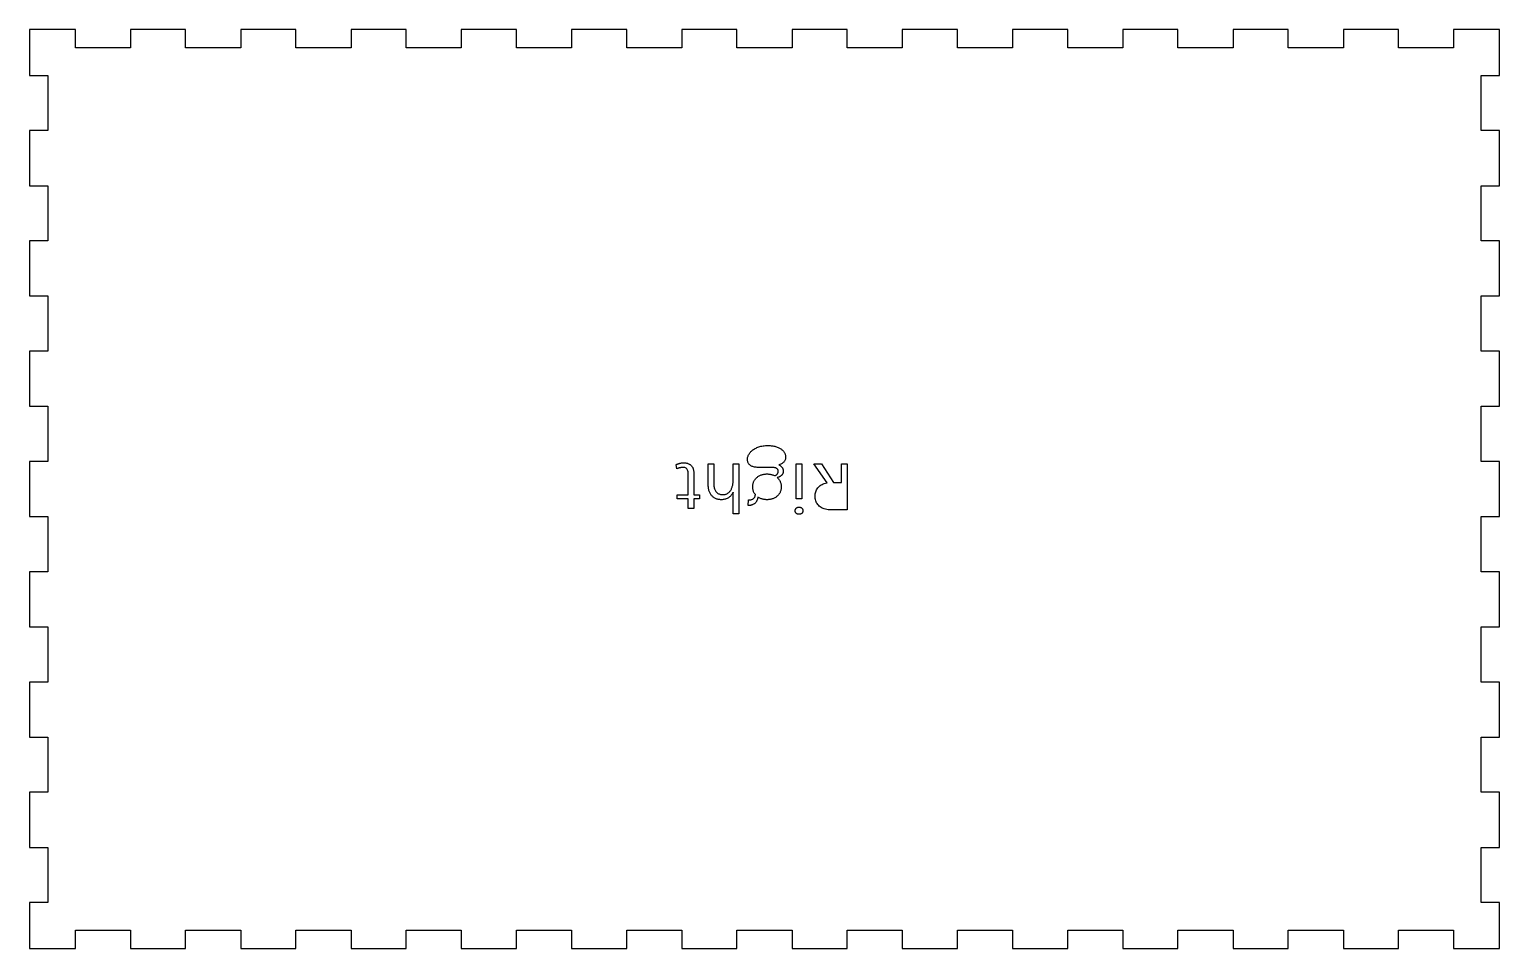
# Model space of a CAD drawing. Header units: millimetres. Extents: x -483 to -243, y -303 to -153.
import ezdxf

# ---------------------------------------------------------------- set-up
doc = ezdxf.new("R2010")
doc.units = ezdxf.units.MM
doc.layers.get('0').update_dxf_attribs({"linetype": 'CONTINUOUS'})

msp = doc.modelspace()

# ---------------------------------------------------------------- linework, layer by layer
for points in [[(-483, -295.5), (-483, -303), (-475.5, -303), (-475.5, -300), (-466.5, -300), (-466.5, -303), (-457.5, -303), (-457.5, -300), (-448.5, -300), (-448.5, -303), (-439.5, -303), (-439.5, -300), (-430.5, -300), (-430.5, -303), (-421.5, -303), (-421.5, -300), (-412.5, -300), (-412.5, -303), (-403.5, -303), (-403.5, -300), (-394.5, -300), (-394.5, -303), (-385.5, -303), (-385.5, -300), (-376.5, -300), (-376.5, -303), (-367.5, -303), (-367.5, -300), (-358.5, -300), (-358.5, -303), (-349.5, -303), (-349.5, -300), (-340.5, -300), (-340.5, -303), (-331.5, -303), (-331.5, -300), (-322.5, -300), (-322.5, -303), (-313.5, -303), (-313.5, -300), (-304.5, -300), (-304.5, -303), (-295.5, -303), (-295.5, -300), (-286.5, -300), (-286.5, -303), (-277.5, -303), (-277.5, -300), (-268.5, -300), (-268.5, -303), (-259.5, -303), (-259.5, -300), (-250.5, -300), (-250.5, -303), (-243, -303), (-243, -295.5), (-246, -295.5), (-246, -286.5), (-243, -286.5), (-243, -277.5), (-246, -277.5), (-246, -268.5), (-243, -268.5), (-243, -259.5), (-246, -259.5), (-246, -250.5), (-243, -250.5), (-243, -241.5), (-246, -241.5), (-246, -232.5), (-243, -232.5), (-243, -223.5), (-246, -223.5), (-246, -214.5), (-243, -214.5), (-243, -205.5), (-246, -205.5), (-246, -196.5), (-243, -196.5), (-243, -187.5), (-246, -187.5), (-246, -178.5), (-243, -178.5), (-243, -169.5), (-246, -169.5), (-246, -160.5), (-243, -160.5), (-243, -153), (-250.5, -153), (-250.5, -156), (-259.5, -156), (-259.5, -153), (-268.5, -153), (-268.5, -156), (-277.5, -156), (-277.5, -153), (-286.5, -153), (-286.5, -156), (-295.5, -156), (-295.5, -153), (-304.5, -153), (-304.5, -156), (-313.5, -156), (-313.5, -153), (-322.5, -153), (-322.5, -156), (-331.5, -156), (-331.5, -153), (-340.5, -153), (-340.5, -156), (-349.5, -156), (-349.5, -153), (-358.5, -153), (-358.5, -156), (-367.5, -156), (-367.5, -153), (-376.5, -153), (-376.5, -156), (-385.5, -156), (-385.5, -153), (-394.5, -153), (-394.5, -156), (-403.5, -156), (-403.5, -153), (-412.5, -153), (-412.5, -156), (-421.5, -156), (-421.5, -153), (-430.5, -153), (-430.5, -156), (-439.5, -156), (-439.5, -153), (-448.5, -153), (-448.5, -156), (-457.5, -156), (-457.5, -153), (-466.5, -153), (-466.5, -156), (-475.5, -156), (-475.5, -153), (-483, -153), (-483, -160.5), (-480, -160.5), (-480, -169.5), (-483, -169.5), (-483, -178.5), (-480, -178.5), (-480, -187.5), (-483, -187.5), (-483, -196.5), (-480, -196.5), (-480, -205.5), (-483, -205.5), (-483, -214.5), (-480, -214.5), (-480, -223.5), (-483, -223.5), (-483, -232.5), (-480, -232.5), (-480, -241.5), (-483, -241.5), (-483, -250.5), (-480, -250.5), (-480, -259.5), (-483, -259.5), (-483, -268.5), (-480, -268.5), (-480, -277.5), (-483, -277.5), (-483, -286.5), (-480, -286.5), (-480, -295.5)], [(-364.503, -229.018), (-364.494, -228.929), (-364.493, -228.911), (-364.546, -228.843), (-364.611, -228.75), (-364.67, -228.654), (-364.723, -228.554), (-364.77, -228.452), (-364.811, -228.346), (-364.845, -228.237), (-364.873, -228.125), (-364.895, -228.01), (-364.911, -227.892), (-364.92, -227.77), (-364.923, -227.646), (-364.92, -227.523), (-364.911, -227.402), (-364.895, -227.285), (-364.873, -227.171), (-364.845, -227.059), (-364.811, -226.951), (-364.77, -226.846), (-364.723, -226.744), (-364.67, -226.644), (-364.611, -226.548), (-364.546, -226.455), (-364.478, -226.367), (-364.405, -226.282), (-364.327, -226.202), (-364.246, -226.126), (-364.16, -226.055), (-364.07, -225.987), (-363.975, -225.924), (-363.877, -225.865), (-363.774, -225.81), (-363.668, -225.76), (-363.559, -225.715), (-363.448, -225.675), (-363.335, -225.641), (-363.22, -225.612), (-363.102, -225.588), (-362.982, -225.57), (-362.859, -225.557), (-362.734, -225.549), (-362.607, -225.546), (-362.476, -225.549), (-362.348, -225.557), (-362.223, -225.57), (-362.1, -225.588), (-361.979, -225.612), (-361.861, -225.641), (-361.746, -225.675), (-361.634, -225.715), (-361.523, -225.76), (-361.416, -225.81), (-361.382, -225.828), (-361.37, -225.826), (-361.334, -225.817), (-361.298, -225.806), (-361.261, -225.794), (-361.225, -225.78), (-361.188, -225.765), (-361.152, -225.748), (-361.117, -225.729), (-361.084, -225.709), (-361.051, -225.688), (-361.02, -225.665), (-360.99, -225.64), (-360.961, -225.613), (-360.934, -225.585), (-360.907, -225.556), (-360.882, -225.525), (-360.859, -225.492), (-360.838, -225.458), (-360.819, -225.422), (-360.803, -225.385), (-360.79, -225.346), (-360.779, -225.305), (-360.77, -225.263), (-360.764, -225.219), (-360.76, -225.173), (-360.759, -225.126), (-360.761, -225.072), (-360.768, -225.019), (-360.78, -224.969), (-360.795, -224.92), (-360.816, -224.873), (-360.841, -224.827), (-360.871, -224.784), (-360.905, -224.742), (-360.944, -224.702), (-360.987, -224.664), (-361.036, -224.629), (-361.093, -224.597), (-361.157, -224.569), (-361.229, -224.545), (-361.308, -224.524), (-361.395, -224.508), (-361.488, -224.495), (-361.59, -224.485), (-361.699, -224.48), (-361.815, -224.478), (-364.047, -224.478), (-364.206, -224.475), (-364.357, -224.464), (-364.502, -224.447), (-364.64, -224.423), (-364.771, -224.393), (-364.895, -224.355), (-365.012, -224.31), (-365.122, -224.259), (-365.226, -224.201), (-365.322, -224.136), (-365.41, -224.065), (-365.489, -223.988), (-365.559, -223.906), (-365.62, -223.819), (-365.671, -223.726), (-365.713, -223.628), (-365.745, -223.525), (-365.768, -223.416), (-365.782, -223.302), (-365.787, -223.182), (-365.783, -223.07), (-365.771, -222.958), (-365.751, -222.848), (-365.723, -222.738), (-365.687, -222.629), (-365.642, -222.521), (-365.59, -222.414), (-365.53, -222.308), (-365.461, -222.203), (-365.385, -222.099), (-365.301, -221.997), (-365.21, -221.899), (-365.112, -221.804), (-365.008, -221.714), (-364.896, -221.626), (-364.777, -221.543), (-364.652, -221.464), (-364.519, -221.388), (-364.38, -221.315), (-364.233, -221.247), (-364.08, -221.184), (-363.921, -221.127), (-363.757, -221.077), (-363.586, -221.034), (-363.409, -220.997), (-363.227, -220.967), (-363.039, -220.944), (-362.845, -220.927), (-362.645, -220.917), (-362.439, -220.914), (-362.265, -220.916), (-362.096, -220.924), (-361.931, -220.936), (-361.771, -220.954), (-361.615, -220.976), (-361.465, -221.004), (-361.319, -221.036), (-361.178, -221.073), (-361.041, -221.116), (-360.909, -221.163), (-360.782, -221.214), (-360.661, -221.269), (-360.546, -221.328), (-360.437, -221.389), (-360.334, -221.454), (-360.236, -221.522), (-360.144, -221.594), (-360.058, -221.669), (-359.978, -221.747), (-359.904, -221.829), (-359.836, -221.913), (-359.775, -221.999), (-359.722, -222.087), (-359.676, -222.177), (-359.636, -222.268), (-359.604, -222.361), (-359.579, -222.455), (-359.561, -222.552), (-359.551, -222.65), (-359.547, -222.75), (-359.552, -222.88), (-359.567, -223.004), (-359.591, -223.121), (-359.625, -223.232), (-359.669, -223.337), (-359.723, -223.436), (-359.787, -223.528), (-359.86, -223.614), (-359.943, -223.694), (-360.036, -223.767), (-360.137, -223.834), (-360.243, -223.893), (-360.355, -223.946), (-360.473, -223.992), (-360.596, -224.03), (-360.653, -224.044), (-360.649, -224.046), (-360.574, -224.087), (-360.503, -224.13), (-360.436, -224.176), (-360.373, -224.223), (-360.313, -224.273), (-360.258, -224.325), (-360.207, -224.38), (-360.159, -224.436), (-360.116, -224.494), (-360.077, -224.553), (-360.043, -224.614), (-360.013, -224.675), (-359.988, -224.738), (-359.967, -224.801), (-359.952, -224.866), (-359.94, -224.931), (-359.933, -224.998), (-359.931, -225.066), (-359.933, -225.137), (-359.939, -225.206), (-359.949, -225.272), (-359.964, -225.337), (-359.982, -225.399), (-360.004, -225.459), (-360.031, -225.517), (-360.062, -225.573), (-360.096, -225.627), (-360.135, -225.678), (-360.177, -225.727), (-360.222, -225.774), (-360.268, -225.818), (-360.318, -225.86), (-360.37, -225.9), (-360.424, -225.937), (-360.481, -225.972), (-360.54, -226.004), (-360.602, -226.034), (-360.666, -226.062), (-360.732, -226.087), (-360.799, -226.11), (-360.867, -226.129), (-360.922, -226.143), (-360.859, -226.202), (-360.781, -226.282), (-360.708, -226.367), (-360.64, -226.455), (-360.576, -226.548), (-360.517, -226.644), (-360.465, -226.744), (-360.418, -226.846), (-360.378, -226.951), (-360.344, -227.059), (-360.316, -227.171), (-360.295, -227.285), (-360.279, -227.402), (-360.27, -227.523), (-360.267, -227.646), (-360.27, -227.77), (-360.279, -227.892), (-360.295, -228.01), (-360.316, -228.125), (-360.344, -228.237), (-360.378, -228.346), (-360.418, -228.452), (-360.465, -228.554), (-360.517, -228.654), (-360.576, -228.75), (-360.64, -228.843), (-360.708, -228.931), (-360.781, -229.015), (-360.859, -229.095), (-360.94, -229.171), (-361.027, -229.242), (-361.117, -229.309), (-361.212, -229.372), (-361.312, -229.431), (-361.416, -229.485), (-361.523, -229.535), (-361.634, -229.579), (-361.746, -229.618), (-361.861, -229.652), (-361.979, -229.681), (-362.1, -229.704), (-362.223, -229.723), (-362.348, -229.736), (-362.476, -229.743), (-362.607, -229.746), (-362.734, -229.743), (-362.859, -229.736), (-362.982, -229.723), (-363.102, -229.704), (-363.22, -229.681), (-363.335, -229.652), (-363.448, -229.618), (-363.559, -229.579), (-363.668, -229.535), (-363.774, -229.485), (-363.877, -229.431), (-363.975, -229.372), (-364.066, -229.312), (-364.079, -229.398), (-364.096, -229.487), (-364.118, -229.575), (-364.144, -229.659), (-364.174, -229.742), (-364.207, -229.822), (-364.245, -229.899), (-364.286, -229.974), (-364.331, -230.045), (-364.379, -230.112), (-364.43, -230.177), (-364.485, -230.238), (-364.543, -230.296), (-364.605, -230.35), (-364.669, -230.401), (-364.737, -230.449), (-364.809, -230.493), (-364.884, -230.533), (-364.961, -230.57), (-365.041, -230.602), (-365.124, -230.629), (-365.209, -230.653), (-365.298, -230.672), (-365.389, -230.687), (-365.483, -230.697), (-365.58, -230.704), (-365.679, -230.706), (-365.607, -229.782), (-365.502, -229.78), (-365.401, -229.773), (-365.306, -229.761), (-365.215, -229.745), (-365.13, -229.724), (-365.05, -229.699), (-364.974, -229.669), (-364.904, -229.634), (-364.839, -229.595), (-364.779, -229.551), (-364.724, -229.502), (-364.675, -229.448), (-364.632, -229.389), (-364.595, -229.325), (-364.563, -229.256), (-364.537, -229.182), (-364.517, -229.103)], [(-375.471, -229.602), (-377.283, -229.602), (-377.283, -228.954), (-375.471, -228.954), (-375.471, -225.366), (-375.479, -225.197), (-375.504, -225.046), (-375.546, -224.913), (-375.603, -224.798), (-375.678, -224.7), (-375.769, -224.62), (-375.877, -224.558), (-376.001, -224.514), (-376.142, -224.487), (-376.299, -224.478), (-376.397, -224.48), (-376.445, -224.483), (-376.493, -224.487), (-376.589, -224.497), (-376.636, -224.504), (-376.73, -224.522), (-376.776, -224.532), (-376.823, -224.543), (-376.871, -224.556), (-376.92, -224.569), (-376.97, -224.584), (-377.021, -224.6), (-377.074, -224.616), (-377.127, -224.634), (-377.182, -224.653), (-377.238, -224.673), (-377.295, -224.694), (-377.427, -224.022), (-377.366, -223.996), (-377.305, -223.971), (-377.244, -223.947), (-377.183, -223.924), (-377.122, -223.902), (-377.061, -223.881), (-377, -223.861), (-376.939, -223.842), (-376.879, -223.823), (-376.818, -223.806), (-376.757, -223.79), (-376.696, -223.776), (-376.634, -223.763), (-376.572, -223.752), (-376.51, -223.743), (-376.447, -223.735), (-376.384, -223.73), (-376.32, -223.725), (-376.256, -223.723), (-376.191, -223.722), (-376.098, -223.724), (-376.008, -223.729), (-375.919, -223.738), (-375.832, -223.751), (-375.747, -223.767), (-375.664, -223.787), (-375.583, -223.81), (-375.504, -223.837), (-375.426, -223.868), (-375.351, -223.902), (-375.278, -223.94), (-375.208, -223.981), (-375.142, -224.026), (-375.078, -224.075), (-375.018, -224.127), (-374.961, -224.183), (-374.907, -224.242), (-374.856, -224.305), (-374.808, -224.372), (-374.763, -224.442), (-374.722, -224.516), (-374.685, -224.593), (-374.653, -224.674), (-374.625, -224.759), (-374.601, -224.847), (-374.582, -224.939), (-374.566, -225.034), (-374.556, -225.133), (-374.549, -225.236), (-374.547, -225.342), (-374.547, -228.954), (-373.623, -228.954), (-373.623, -229.602), (-374.547, -229.602), (-374.547, -231.198), (-375.471, -231.198)], [(-367.185, -232.05), (-368.121, -232.05), (-368.121, -228.516), (-368.14, -228.558), (-368.205, -228.683), (-368.275, -228.801), (-368.35, -228.913), (-368.429, -229.018), (-368.514, -229.116), (-368.603, -229.208), (-368.697, -229.293), (-368.796, -229.371), (-368.9, -229.442), (-369.008, -229.506), (-369.12, -229.562), (-369.237, -229.611), (-369.358, -229.652), (-369.483, -229.686), (-369.613, -229.712), (-369.747, -229.731), (-369.886, -229.742), (-370.029, -229.746), (-370.163, -229.743), (-370.292, -229.734), (-370.418, -229.719), (-370.54, -229.698), (-370.658, -229.67), (-370.772, -229.637), (-370.883, -229.598), (-370.989, -229.552), (-371.091, -229.501), (-371.19, -229.443), (-371.284, -229.38), (-371.374, -229.311), (-371.46, -229.238), (-371.54, -229.159), (-371.617, -229.075), (-371.689, -228.985), (-371.756, -228.891), (-371.819, -228.791), (-371.877, -228.686), (-371.931, -228.576), (-371.98, -228.461), (-372.024, -228.342), (-372.063, -228.219), (-372.096, -228.091), (-372.125, -227.959), (-372.148, -227.824), (-372.166, -227.684), (-372.179, -227.539), (-372.186, -227.391), (-372.189, -227.238), (-372.189, -223.866), (-371.265, -223.866), (-371.265, -227.238), (-371.261, -227.398), (-371.249, -227.551), (-371.23, -227.696), (-371.202, -227.833), (-371.167, -227.962), (-371.124, -228.083), (-371.072, -228.196), (-371.013, -228.302), (-370.947, -228.399), (-370.872, -228.489), (-370.791, -228.571), (-370.703, -228.643), (-370.611, -228.708), (-370.512, -228.764), (-370.408, -228.811), (-370.298, -228.849), (-370.182, -228.879), (-370.061, -228.901), (-369.934, -228.914), (-369.801, -228.918), (-369.699, -228.915), (-369.6, -228.907), (-369.504, -228.893), (-369.41, -228.873), (-369.32, -228.847), (-369.231, -228.816), (-369.146, -228.78), (-369.064, -228.738), (-368.984, -228.69), (-368.907, -228.636), (-368.833, -228.577), (-368.763, -228.513), (-368.696, -228.445), (-368.632, -228.372), (-368.572, -228.293), (-368.516, -228.21), (-368.463, -228.122), (-368.414, -228.029), (-368.368, -227.932), (-368.325, -227.829), (-368.286, -227.722), (-368.252, -227.611), (-368.221, -227.496), (-368.194, -227.377), (-368.172, -227.254), (-368.154, -227.127), (-368.139, -226.996), (-368.129, -226.86), (-368.123, -226.721), (-368.121, -226.578), (-368.121, -223.866), (-367.185, -223.866)], [(-356.895, -229.614), (-357.831, -229.614), (-357.831, -223.866), (-356.895, -223.866)], [(-353.045, -227.048), (-352.831, -227.005), (-352.768, -226.997), (-354.921, -223.866), (-353.709, -223.866), (-351.761, -226.95), (-350.421, -226.95), (-350.421, -223.866), (-349.485, -223.866), (-349.485, -231.402), (-352.113, -231.402), (-352.365, -231.396), (-352.604, -231.377), (-352.831, -231.347), (-353.045, -231.304), (-353.246, -231.248), (-353.435, -231.181), (-353.612, -231.101), (-353.776, -231.008), (-353.927, -230.904), (-354.066, -230.787), (-354.192, -230.66), (-354.305, -230.526), (-354.404, -230.383), (-354.49, -230.233), (-354.563, -230.075), (-354.623, -229.91), (-354.669, -229.736), (-354.702, -229.555), (-354.722, -229.367), (-354.729, -229.17), (-354.722, -228.976), (-354.702, -228.789), (-354.669, -228.61), (-354.623, -228.438), (-354.563, -228.274), (-354.49, -228.117), (-354.404, -227.968), (-354.305, -227.826), (-354.192, -227.692), (-354.066, -227.565), (-353.927, -227.448), (-353.776, -227.344), (-353.612, -227.251), (-353.435, -227.171), (-353.246, -227.104)], [(-357.473, -230.965), (-357.419, -230.96), (-357.363, -230.958), (-357.307, -230.96), (-357.253, -230.965), (-357.201, -230.973), (-357.152, -230.984), (-357.105, -230.999), (-357.061, -231.017), (-357.019, -231.039), (-356.979, -231.064), (-356.942, -231.092), (-356.907, -231.123), (-356.875, -231.157), (-356.847, -231.193), (-356.821, -231.231), (-356.799, -231.272), (-356.781, -231.314), (-356.766, -231.359), (-356.754, -231.405), (-356.746, -231.454), (-356.741, -231.505), (-356.739, -231.558), (-356.741, -231.61), (-356.746, -231.659), (-356.754, -231.707), (-356.766, -231.752), (-356.781, -231.795), (-356.799, -231.836), (-356.821, -231.875), (-356.847, -231.911), (-356.875, -231.946), (-356.907, -231.978), (-356.942, -232.008), (-356.979, -232.034), (-357.019, -232.058), (-357.061, -232.078), (-357.105, -232.095), (-357.152, -232.109), (-357.201, -232.12), (-357.253, -232.128), (-357.307, -232.132), (-357.363, -232.134), (-357.419, -232.132), (-357.473, -232.128), (-357.525, -232.12), (-357.574, -232.109), (-357.621, -232.095), (-357.665, -232.078), (-357.707, -232.058), (-357.747, -232.034), (-357.784, -232.008), (-357.819, -231.978), (-357.851, -231.946), (-357.879, -231.911), (-357.905, -231.875), (-357.927, -231.836), (-357.945, -231.795), (-357.96, -231.752), (-357.972, -231.707), (-357.98, -231.659), (-357.985, -231.61), (-357.987, -231.558), (-357.985, -231.505), (-357.98, -231.454), (-357.972, -231.405), (-357.96, -231.359), (-357.945, -231.314), (-357.927, -231.272), (-357.905, -231.231), (-357.879, -231.193), (-357.851, -231.157), (-357.819, -231.123), (-357.784, -231.092), (-357.747, -231.064), (-357.707, -231.039), (-357.665, -231.017), (-357.621, -230.999), (-357.574, -230.984), (-357.525, -230.973)]]:
    msp.add_lwpolyline(points, close=True)

doc.saveas('drawing.dxf')
